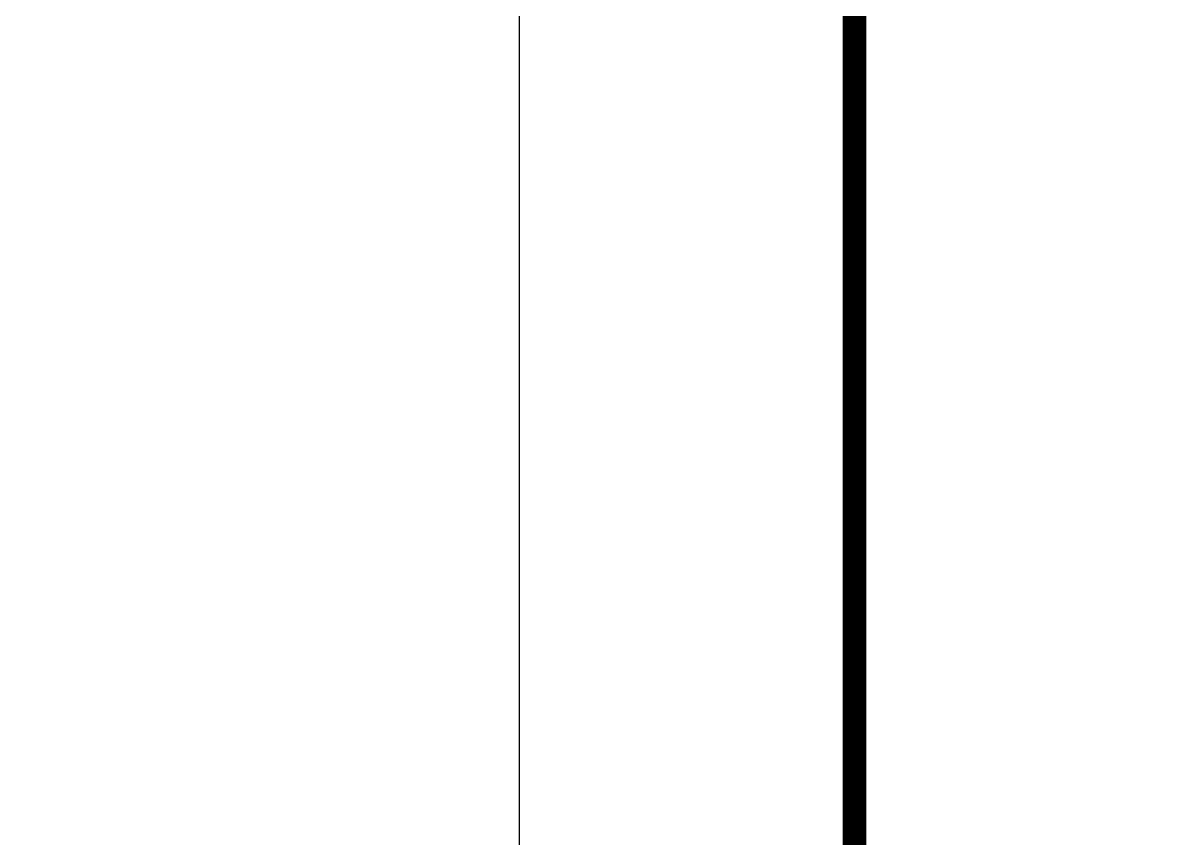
# Model space of a CAD drawing. Header units: millimetres. Extents: x 0 to 571985, y 0 to 2066666.
# Drawn here: x 568496.8 to 568600.3, y 2065992.1 to 2066065.8 of the extents above; entities that cross this region are included whole.
import ezdxf
from ezdxf.xclip import XClip

# ---------------------------------------------------------------- set-up
doc = ezdxf.new("R2010")
doc.units = ezdxf.units.MM
for name, pattern in [('ACAD_ISO10W100', [18.5, 12, -3, 0.5, -3]), ('CENTER', [3, 1.5, -0.5, 0.5, -0.5]), ('CENTER2', [1.125, 0.75, -0.125, 0.125, -0.125]), ('HIDDEN', [0.75, 0.5, -0.25]), ('Xref Grid (A1)$0$CENTER2', [1.125, 0.75, -0.125, 0.125, -0.125]), ('Xref Grid A16$0$CENTER2', [1.125, 0.75, -0.125, 0.125, -0.125])]:
    doc.linetypes.add(name, pattern=pattern)
for name, color, linetype in [('01.AXIS', 160, 'CENTER2'), ('13.BEAM', 8, 'Continuous'), ('BoThamCo', 94, 'Continuous'), ('CDC.01.AXIS', 160, 'CENTER2'), ('ChiaLo', 128, 'CENTER'), ('datoHonHop', 42, 'Continuous'), ('datOlienke', 42, 'Continuous'), ('LogDg', 7, 'Continuous'), ('LoLK', 6, 'Continuous'), ('RANHGIOI', 2, 'HIDDEN'), ('TimDg', 222, 'Continuous'), ('ViaHeS', 32, 'Continuous'), ('Xref Grid (A1)$0$01.AXIS', 160, 'Xref Grid (A1)$0$CENTER2'), ('Xref Grid A16$0$01.AXIS', 160, 'Xref Grid A16$0$CENTER2')]:
    doc.layers.add(name, color=color, linetype=linetype)
for name, color, linetype, lineweight in [('A-DIM', 251, 'Continuous', 15), ('A-KY HIEU', 34, 'Continuous', 20), ('A-NET THAY', 125, 'Continuous', 18), ('A-TUONG', 255, 'Continuous', 35), ('boDnv', 54, 'Continuous', 25), ('E- RANH GIOI', 1, 'CENTER', 13)]:
    doc.layers.add(name, color=color, linetype=linetype, lineweight=lineweight)
doc.styles.add('rms', font='romans.shx', dxfattribs={"width": 0.7, "bigfont": 'vns.shx'})
doc.linetypes.add('ADL', pattern='A,0.125,-0.15,["++",rms,S=0.5,R=0,X=0,Y=-0.2245],-1.35,1.125', length=2.75)

# ---------------------------------------------------------------- blocks, each defined once
blk = doc.blocks.new('NEN')
at = {"layer": 'boDnv', "color": 10, "linetype": 'ADL', "ltscale": 0.25}
for points in [[(348.48, 150.34), (305.78, 227.8), (296.99, 230.43), (285.1, 224.17), (143.11, 162.28), (141.06, 156.62), (188.79, 61.18), (194.58, 59.4), (346.76, 144.32)], [(116.66, 150.75), (122.73, 148.55), (135.81, 122.41), (133.75, 116.75), (-8.13, 54.91), (-13.65, 57.26), (-23.76, 84.69), (-21.22, 90.65)], [(156.67, 80.69), (146.03, 101.98), (139.96, 104.18), (-3.2, 41.78), (-5.75, 35.82), (2.49, 13.48), (8.01, 11.13), (154.62, 75.03)], [(-109.1, -313.27), (-114.83, -296.21), (-169.21, -314.46), (-172.22, -320.15), (-168.51, -333.21)], [(-106.88, -319.91), (-166.6, -339.95), (-163.42, -351.15), (-155.63, -355.26), (-101.15, -336.97)], [(-193.19, -341.49), (-196.91, -328.37), (-202.26, -325.55), (-318.86, -364.68), (-321.64, -370.27), (-317.32, -383.15)], [(-192.46, -367.62), (-188.11, -359.37), (-191.27, -348.23), (-315.09, -389.78), (-310.77, -402.66), (-305.18, -405.44)]]:
    blk.add_lwpolyline(points, close=True, dxfattribs=at)
blk.add_lwpolyline([(-9.21, -295.21, -0.121118), (0.89, -272.53, 0.257306), (3.75, -254.41), (-4.98, -230.26), (-10.69, -227.5), (-117.04, -263.19), (-121.08, -271.32), (-99.25, -336.34), (-50.8, -320.08, 0.007975), (-21.3, -309.65, 0.265194)], format="xyb", close=True, dxfattribs=at)
at = {"layer": 'BoThamCo'}
blk.add_lwpolyline([(349.56, 150.46), (306.46, 228.64), (296.88, 231.51), (284.67, 225.08), (142.32, 163.03), (139.97, 156.56), (188.09, 60.35), (194.69, 58.32), (347.61, 143.64)], close=True, dxfattribs=at)
blk.add_lwpolyline([(-44.2, -339.75, 0.010022), (-6.39, -326.21, 0.990741), (-7.67, -322.95, -0.010014), (-45.31, -336.43), (-148.35, -371.01, 1), (-147.23, -374.33)], format="xyb", close=True, dxfattribs=at)
at = {"layer": 'ChiaLo', "ltscale": 5}
for p, q in [((142.21, 68.53), (128.4, 100.23)), ((136.71, 66.14), (122.9, 97.84)), ((131.21, 63.74), (117.4, 95.44)), ((125.71, 61.34), (111.9, 93.04)), ((120.21, 58.94), (106.4, 90.64)), ((114.71, 56.55), (100.9, 88.25))]:
    blk.add_line(p, q, dxfattribs=at)
for points in [[(120.96, 110.08), (104.98, 146.75)], [(115.46, 107.69), (99.48, 144.35)], [(126.14, 143.98), (109.37, 136.67)], [(109.96, 105.29), (93.98, 141.96)], [(104.46, 102.89), (88.48, 139.56)], [(98.96, 100.49), (82.98, 137.16)], [(130.17, 135.91), (-19.64, 70.61)], [(93.46, 98.1), (77.48, 134.76)], [(87.96, 95.7), (71.98, 132.37)], [(82.46, 93.3), (66.48, 129.97)], [(76.96, 90.9), (60.98, 127.57)], [(134.2, 127.85), (116.57, 120.17)], [(71.46, 88.51), (55.48, 125.17)], [(65.96, 86.11), (49.98, 122.78)], [(148.54, 99.19), (131.99, 91.98)], [(152.12, 92.03), (-2.66, 24.56)], [(-114.2, -294.94), (-107.84, -313.9), (-169.19, -334.49)], [(-119.89, -296.85), (-113.53, -315.81)], [(-125.58, -298.76), (-119.22, -317.72)], [(-131.27, -300.67), (-124.9, -319.63)], [(-136.95, -302.58), (-130.59, -321.54)], [(-142.64, -304.49), (-136.28, -323.45)], [(-148.33, -306.4), (-141.97, -325.36)], [(-154.02, -308.3), (-147.66, -327.27)], [(-159.71, -310.21), (-153.34, -329.17)], [(-165.4, -312.12), (-159.03, -331.08)], [(-167.82, -339.31), (-106.25, -318.64), (-99.88, -337.6)], [(-111.94, -320.55), (-105.57, -339.51)], [(-117.62, -322.46), (-111.26, -341.42)], [(-123.31, -324.37), (-116.95, -343.33)], [(-129, -326.28), (-122.64, -345.24)], [(-134.69, -328.19), (-128.33, -347.15)], [(-140.38, -330.1), (-134.01, -349.06)], [(-146.07, -332.01), (-139.7, -350.97)], [(-151.75, -333.91), (-145.39, -352.88)], [(-157.44, -335.82), (-151.08, -354.78)], [(-191.96, -342.13), (-317.95, -384.41)], [(-190.6, -346.95), (-316.36, -389.15)], [(-199.75, -350.02), (-193.39, -368.98)], [(-205.44, -351.93), (-199.07, -370.89)]]:
    blk.add_lwpolyline(points, dxfattribs=at)
at = {"layer": 'datoHonHop', "linetype": 'ByBlock'}
blk.add_lwpolyline([(-8.23, -295.38, -0.121118), (1.68, -273.14, 0.257306), (4.7, -254.07), (-4.18, -229.54), (-10.62, -226.43), (-117.75, -262.38), (-122.16, -271.24), (-99.88, -337.6), (-50.48, -321.02, 0.007975), (-20.95, -310.59, 0.265194)], format="xyb", close=True, dxfattribs=at)
at = {"layer": 'datOlienke'}
for points in [[(116.63, 151.83), (123.45, 149.36), (136.89, 122.47), (134.55, 116), (-8.13, 53.82), (-14.44, 56.51), (-24.84, 84.72), (-21.98, 91.41)], [(157.76, 80.76), (146.74, 102.78), (139.92, 105.26), (-3.97, 42.54), (-6.82, 35.85), (1.7, 12.73), (8.01, 10.04), (155.41, 74.29)], [(-107.84, -313.9), (-114.2, -294.94), (-169.91, -313.64), (-173.29, -320.04), (-169.19, -334.49)], [(-106.25, -318.64), (-167.82, -339.31), (-164.26, -351.83), (-155.71, -356.34), (-99.88, -337.6)], [(-191.96, -342.13), (-196.07, -327.68), (-202.17, -324.46), (-319.57, -363.86), (-322.72, -370.19), (-317.95, -384.41)], [(-191.76, -368.44), (-187.04, -359.48), (-190.6, -346.95), (-316.36, -389.15), (-311.58, -403.38), (-305.25, -406.52)]]:
    blk.add_lwpolyline(points, close=True, dxfattribs=at)
at = {"layer": 'LogDg'}
for points in [[(34.3, -348.77, -0.124666), (14.11, -339.77, 0.262937), (-5.33, -336.77, -0.009345), (-40.96, -349.47), (-145.87, -384.68, 0.405257), (-155.46, -403.23), (-146.56, -432.72), (-158.05, -436.19), (-166.57, -407.94, 0.423227), (-185.7, -398.05), (-272.08, -427.04, 0.40652), (-277.18, -436.96), (-262.95, -483.4), (-271.55, -486.03), (-285.59, -440.23, 0.421949), (-295.79, -434.99), (-422.26, -477.44, 0.346831), (-427.68, -485.73), (-426.66, -497.25, 0.109851), (-417.21, -527.05), (-422.4, -530.06, -0.109851), (-432.64, -497.78), (-433.19, -491.51, 0.484967), (-443.71, -484.63), (-484.2, -498.22, 0.36701), (-492.23, -511.51), (-484.4, -560.01), (-490.33, -560.97), (-497.43, -516.92, 0.457512), (-512.89, -507.39), (-525.34, -511.31, 0.375227), (-533.55, -524.8, 0.049445), (-523.25, -562.12), (-518.4, -576.58), (-525.52, -578.96), (-530.31, -564.66, -0.044276), (-540.22, -530.04, 0.448349), (-555.61, -520.86), (-568.85, -525.04), (-576.07, -502.15), (-552.39, -494.68, 0.333336), (-544, -482.98), (-545.86, -397.31, 0.120559), (-570, -307.2), (-621.98, -219.71, 0.334943), (-635.36, -214.24), (-686.93, -227.85), (-689.8, -216.98), (-647.96, -205.93, 0.498191), (-640.7, -188.2), (-654.38, -165.18, -0.144979), (-668.85, -108.06), (-659.85, 118.23, 0.428088), (-671.92, 130.71), (-689.22, 130.58), (-689.3, 141.83), (-670.34, 141.97, 0.400474), (-658.44, 153.49), (-657.83, 168.9), (-656.06, 189.37), (-648.59, 188.73), (-650.34, 168.43), (-650.89, 154.68, 0.425345), (-638.92, 142.2), (-621.61, 142.33, 0.402651), (-609.71, 153.94), (-609.39, 163.86, -0.019867), (-608.23, 179.94), (-606.8, 192.65), (-600.84, 191.98), (-602.26, 179.27, 0.019867), (-603.39, 163.66), (-603.68, 154.8, 0.425871), (-591.59, 142.41), (-548.36, 142.73), (-548.28, 131.48), (-592.89, 131.16, 0.401789), (-604.79, 119.58), (-607.75, 35.57, -0.005984), (-607.98, 30.72, 0.462462), (-599.18, 22.29), (-555.38, 26.8), (-554.76, 20.83), (-603.24, 15.84, 0.355613), (-610.38, 8.69), (-613.79, -24.84, 0.475348), (-605.01, -33.61), (-508.27, -23.64, 0.016072), (-476.81, -19.37, 0.37392), (-470.14, -11.26), (-470.7, 9.35), (-464.71, 9.51), (-464.24, -7.65, 0.461916), (-454.75, -15.29), (-421.58, -8.99, 0.020567), (-382.01, 0.22), (-299.76, 22.96, 0.415004), (-292.8, 35.29), (-296.97, 50.22), (-285.41, 53.45), (-281.22, 38.44, 0.413423), (-268.92, 31.49), (-169.97, 58.86, 0.427702), (-164.5, 69.05), (-169.62, 84.75), (-163.92, 86.62), (-158.48, 69.96, 0.400853), (-148.74, 64.73), (-123.9, 71.6, 0.437327), (-113.79, 91.17), (-114.46, 93.01), (-128.55, 136.15), (-105.74, 143.6), (-91.77, 100.83), (-90.91, 98.47, 0.429754), (-70.96, 89.77, 0.001079), (-63.93, 92.77, 0.001474), (-62.34, 93.45), (-47.53, 99.91, 0.386536), (-43.13, 109.73), (-48.3, 125.57), (-42.6, 127.44), (-38.08, 113.59, 0.442444), (-27.27, 108.74), (111.62, 169.28, 0.414214), (115.75, 179.81), (109.36, 194.48), (114.86, 196.88), (121.25, 182.21, 0.414214), (131.78, 178.07), (252.97, 230.89), (276.87, 241.31), (291.58, 249.06, 0.419837), (295.27, 261.37), (290.95, 269.2), (301.46, 274.99), (306.06, 266.65, 0.408717), (318.14, 263.03), (326.55, 267.46), (332.15, 256.84), (324.23, 252.66, 0.419466), (320.55, 240.35), (397.09, 101.52, 0.433643), (408.41, 98.65), (440.79, 119.39), (444.02, 114.33), (410.43, 92.81, 0.395048), (407.74, 82.21), (451.06, 3.64, -0.005576), (472.22, -35.78, 0.422017), (490.07, -41.12), (502.99, -33.92), (514.67, -54.89), (500.3, -62.89, 0.404193), (495.05, -80.18), (502.5, -94.71), (491.82, -100.19), (485.09, -87.06, 0.424556), (467.19, -81.64), (316.16, -165.91), (307.21, -171.12, 0.396001), (304.07, -181.61), (326.15, -225.74), (318.1, -229.77), (296.73, -187.04, 0.432664), (285.55, -183.7), (178.07, -246.15, 0.389772), (174.86, -256.49), (194.1, -297.13), (188.68, -299.69), (170.23, -260.73, 0.439085), (158.98, -257.24), (145.5, -265.07, -0.013452), (97.7, -291.15, 0.262926), (86.85, -307.56, -0.162068), (76.02, -333.84, 0.270323), (72.32, -353.65), (79.98, -375.07), (57.38, -383.16), (49.72, -361.74, 0.270325), (34.3, -348.77)], [(-126.53, -295.92), (-173.93, -311.82, 0.400458), (-179.08, -321.59), (-170.7, -351.13, 0.428104), (-151.5, -361.25), (-48.57, -326.71, 0.008886), (-15.49, -314.95, 0.278117), (-2.68, -298.75, -0.147047), (7.85, -275.08, 0.270704), (11.49, -255.23), (1.45, -227.45, 0.407417), (-8.62, -222.59), (-117.75, -259.22, 0.414214), (-125.31, -274.41), (-121.49, -285.79, -0.414214), (-126.53, -295.92)], [(-199.01, -295.32), (-196.28, -304.95, -0.400458), (-201.43, -314.72), (-251.33, -331.47, -0.414214), (-261.46, -326.43), (-264.64, -316.95, -0.414214), (-259.6, -306.82), (-209.26, -289.92, -0.428104), (-199.01, -295.32)]]:
    blk.add_lwpolyline(points, format="xyb", dxfattribs=at)
for points in [[(309.75, 235.09, 0.408612), (297.68, 238.71), (282.07, 230.49), (138.65, 167.97, 0.429738), (134.69, 157.06), (183.99, 58.49, 0.427514), (195.04, 55.08), (351.71, 142.5, 0.412716), (354.82, 153.35)], [(-6.65, 51.18), (136.87, 113.75, 0.429738), (140.83, 124.66), (126.05, 154.21, 0.398858), (115.7, 157.97), (-24.48, 96.87, 0.397369), (-28.79, 86.77), (-17.36, 55.75, 0.431261)], [(-1.17, 12.05), (-9.54, 35.21, -0.395588), (-5.22, 45.27), (140.34, 108.71, -0.398858), (150.69, 104.95), (161.7, 82.94, -0.429738), (157.74, 72.03), (9.55, 7.44, -0.433088)], [(-303.34, -412.21), (-191.36, -374.63, 0.400458), (-181.7, -356.31), (-190.27, -326.14, 0.428104), (-200.51, -320.74), (-320.53, -361.02, 0.414214), (-325.56, -371.15), (-313.47, -407.17, 0.414214)], [(-44.12, -339.98, 0.010023), (-6.3, -326.44, 0.991336), (-7.76, -322.72, -0.010014), (-45.39, -336.19), (-148.43, -370.77, 1), (-147.15, -374.56)]]:
    blk.add_lwpolyline(points, format="xyb", close=True, dxfattribs=at)
at = {"layer": 'LoLK'}
for points in [[(123.45, 149.36), (116.63, 151.83), (104.98, 146.75), (109.37, 136.67), (126.14, 143.98)], [(104.98, 146.75), (99.48, 144.35), (107.47, 126.02), (112.97, 128.42)], [(99.48, 144.35), (93.98, 141.96), (101.97, 123.62), (107.47, 126.02)], [(130.17, 135.91), (126.14, 143.98), (109.37, 136.67), (112.97, 128.42)], [(93.98, 141.96), (88.48, 139.56), (96.47, 121.23), (101.97, 123.62)], [(88.48, 139.56), (82.98, 137.16), (90.97, 118.83), (96.47, 121.23)], [(82.98, 137.16), (77.48, 134.76), (85.47, 116.43), (90.97, 118.83)], [(134.2, 127.85), (130.17, 135.91), (112.97, 128.42), (116.57, 120.17)], [(77.48, 134.76), (71.98, 132.37), (79.97, 114.03), (85.47, 116.43)], [(71.98, 132.37), (66.48, 129.97), (74.47, 111.64), (79.97, 114.03)], [(66.48, 129.97), (60.98, 127.57), (68.97, 109.24), (74.47, 111.64)], [(112.97, 128.42), (107.47, 126.02), (115.46, 107.69), (120.96, 110.08)], [(60.98, 127.57), (55.48, 125.17), (63.47, 106.84), (68.97, 109.24)], [(136.89, 122.47), (134.2, 127.85), (116.57, 120.17), (120.96, 110.08), (134.55, 116)], [(107.47, 126.02), (101.97, 123.62), (109.96, 105.29), (115.46, 107.69)], [(55.48, 125.17), (49.98, 122.78), (57.97, 104.44), (63.47, 106.84)], [(101.97, 123.62), (96.47, 121.23), (104.46, 102.89), (109.96, 105.29)], [(96.47, 121.23), (90.97, 118.83), (98.96, 100.49), (104.46, 102.89)], [(90.97, 118.83), (85.47, 116.43), (93.46, 98.1), (98.96, 100.49)], [(85.47, 116.43), (79.97, 114.03), (87.96, 95.7), (93.46, 98.1)], [(79.97, 114.03), (74.47, 111.64), (82.46, 93.3), (87.96, 95.7)], [(74.47, 111.64), (68.97, 109.24), (76.96, 90.9), (82.46, 93.3)], [(68.97, 109.24), (63.47, 106.84), (71.46, 88.51), (76.96, 90.9)], [(63.47, 106.84), (57.97, 104.44), (65.96, 86.11), (71.46, 88.51)], [(148.54, 99.19), (146.74, 102.78), (139.92, 105.26), (128.4, 100.23), (131.99, 91.98)], [(57.97, 104.44), (52.47, 102.05), (60.46, 83.71), (65.96, 86.11)], [(128.4, 100.23), (122.9, 97.84), (129.69, 82.25), (135.19, 84.65)], [(152.12, 92.03), (148.54, 99.19), (131.99, 91.98), (135.19, 84.65)], [(122.9, 97.84), (117.4, 95.44), (124.19, 79.86), (129.69, 82.25)], [(117.4, 95.44), (111.9, 93.04), (118.69, 77.46), (124.19, 79.86)], [(111.9, 93.04), (106.4, 90.64), (113.19, 75.06), (118.69, 77.46)], [(155.7, 84.86), (152.12, 92.03), (135.19, 84.65), (138.39, 77.32)], [(106.4, 90.64), (100.9, 88.25), (107.69, 72.66), (113.19, 75.06)], [(100.9, 88.25), (95.4, 85.85), (102.19, 70.27), (107.69, 72.66)], [(-114.2, -294.94), (-119.89, -296.85), (-113.53, -315.81), (-107.84, -313.9)], [(-119.89, -296.85), (-125.58, -298.76), (-119.22, -317.72), (-113.53, -315.81)], [(-125.58, -298.76), (-131.27, -300.67), (-124.9, -319.63), (-119.22, -317.72)], [(-131.27, -300.67), (-136.95, -302.58), (-130.59, -321.54), (-124.9, -319.63)], [(-136.95, -302.58), (-142.64, -304.49), (-136.28, -323.45), (-130.59, -321.54)], [(-142.64, -304.49), (-148.33, -306.4), (-141.97, -325.36), (-136.28, -323.45)], [(-148.33, -306.4), (-154.02, -308.3), (-147.66, -327.27), (-141.97, -325.36)], [(-154.02, -308.3), (-159.71, -310.21), (-153.34, -329.17), (-147.66, -327.27)], [(-159.71, -310.21), (-165.4, -312.12), (-159.03, -331.08), (-153.34, -329.17)], [(-165.4, -312.12), (-169.91, -313.64), (-173.29, -320.04), (-169.19, -334.49), (-159.03, -331.08)], [(-106.25, -318.64), (-111.94, -320.55), (-105.57, -339.51), (-99.88, -337.6)], [(-111.94, -320.55), (-117.62, -322.46), (-111.26, -341.42), (-105.57, -339.51)], [(-117.62, -322.46), (-123.31, -324.37), (-116.95, -343.33), (-111.26, -341.42)], [(-196.07, -327.68), (-202.17, -324.46), (-207.7, -326.32), (-201.34, -345.28), (-191.96, -342.13)], [(-123.31, -324.37), (-129, -326.28), (-122.64, -345.24), (-116.95, -343.33)], [(-129, -326.28), (-134.69, -328.19), (-128.33, -347.15), (-122.64, -345.24)], [(-134.69, -328.19), (-140.38, -330.1), (-134.01, -349.06), (-128.33, -347.15)], [(-140.38, -330.1), (-146.07, -332.01), (-139.7, -350.97), (-134.01, -349.06)], [(-146.07, -332.01), (-151.75, -333.91), (-145.39, -352.88), (-139.7, -350.97)], [(-151.75, -333.91), (-157.44, -335.82), (-151.08, -354.78), (-145.39, -352.88)], [(-157.44, -335.82), (-167.82, -339.31), (-164.26, -351.83), (-155.71, -356.34), (-151.08, -354.78)], [(-190.6, -346.95), (-199.75, -350.02), (-193.39, -368.98), (-191.76, -368.44), (-187.04, -359.48)], [(-199.75, -350.02), (-205.44, -351.93), (-199.07, -370.89), (-193.39, -368.98)], [(-205.44, -351.93), (-211.12, -353.84), (-204.76, -372.8), (-199.07, -370.89)]]:
    blk.add_lwpolyline(points, close=True, dxfattribs=at)
at = {"layer": 'RANHGIOI', "color": 1, "ltscale": 9, "const_width": 1}
blk.add_lwpolyline([(460, -51.3, 0.006594), (435.29, -5.05), (303.08, 234.77), (284.67, 225.08), (-55.99, 76.59), (-56.84, 76.22, -0.005137), (-90.74, 62.09), (-377.22, -17.13, -0.020567), (-418.23, -26.68), (-463.44, -35.26, -0.021218), (-506.42, -41.54), (-623.64, -53.62), (-626.46, -70.88, 0.128574), (-620.42, -135.36), (-615.5, -148.86, 0.039408), (-607.14, -167.19), (-594.17, -190.55), (-547.57, -259.49, -0.11987), (-522.7, -326.4), (-507.92, -451.95), (-504.47, -473.28), (-499.27, -471.64), (-50.48, -321.02, 0.050684), (130.42, -239.14), (301.32, -139.84)], format="xyb", close=True, dxfattribs=at)
at = {"layer": 'TimDg', "linetype": 'ACAD_ISO10W100', "ltscale": 0.75}
blk.add_lwpolyline([(-618.46, -41.02), (-507.65, -29.6, 0.021218), (-465.68, -23.47), (-420.46, -14.89, 0.020567), (-380.42, -5.57), (-94.61, 73.47, 0.005041), (-61.57, 87.25, 0.001474), (-59.94, 87.95), (279.47, 235.9), (307.9, 250.87)], format="xyb", dxfattribs=at)
for points in [[(80.71, -412.74), (34.28, -282.94), (-103.14, 96.99), (-128.23, 173.83)], [(335.55, -254.6), (124.1, 168.18)], [(150.08, 116.23), (-16.14, 43.78)], [(-282.7, 21.46), (-168.82, -379.72)], [(9.15, -213.46), (-342.09, -331.34)], [(-187.68, -313.27), (-331.91, -361.67)]]:
    blk.add_lwpolyline(points, dxfattribs=at)
at = {"layer": 'ViaHeS', "elevation": 0}
blk.add_lwpolyline([(-483.36, -504.27), (-441.21, -490.12), (-436.03, -493.51), (-435.63, -498.04, 0.109851), (-424.99, -531.56), (-414.62, -525.54, -0.109851), (-423.67, -496.98), (-424.34, -489.45), (-420, -483.01), (-295.25, -441.14), (-289.04, -444.33), (-275.85, -487.35), (-258.64, -482.08), (-271.97, -438.6), (-268.7, -432.23), (-181.63, -403.01), (-172.97, -407.49), (-163.79, -437.92), (-140.81, -430.99), (-150.21, -399.85), (-145.6, -390.92), (-39.03, -355.15, 0.008545), (-6.24, -343.52, -0.249193), (12.38, -345.96, 0.09975), (30.77, -354.18, -0.256949), (45.21, -366.96), (51.73, -385.18), (85.63, -373.05), (79.11, -354.83, -0.256949), (82.17, -335.79, 0.136918), (92.61, -310.44, -0.249193), (103.31, -295.02, 0.012659), (148.51, -270.26), (162.16, -262.33), (168.62, -264.34), (185.97, -300.98), (196.81, -295.84), (179.03, -258.29), (181.22, -251.26), (287.38, -189.57), (293.94, -191.53), (314.07, -231.78), (330.17, -223.73), (309.54, -182.47), (311.62, -175.49), (319.13, -171.13), (408.28, -121.39), (412.27, -122.59), (434.35, -165.32), (442.35, -161.19), (420.14, -118.2), (421.38, -114.07), (470.33, -86.76), (479.64, -89.58), (486.48, -102.92), (507.84, -91.97), (500.5, -77.65), (503.42, -68.02), (517.59, -60.13), (500.08, -28.68), (486.97, -35.97), (477.62, -33.17, 0.0056), (456.31, 6.54), (412.32, 86.32), (414.12, 93.4), (444.83, 113.07), (439.98, 120.65), (409.77, 101.3), (403.14, 102.98), (327.71, 239.79), (330.52, 249.19), (334.95, 251.53), (323.75, 272.77), (318.93, 270.23), (309.35, 273.1), (306.71, 277.89), (285.7, 266.3), (288.11, 261.92), (285.3, 252.53), (274.27, 246.72), (129.39, 183.57), (122.81, 186.16), (117.61, 198.07), (106.61, 193.28), (111.81, 181.36), (109.22, 174.78), (26.33, 138.65), (-29.87, 114.15), (-36, 116.91), (-39.75, 128.37), (-51.15, 124.64), (-47.05, 112.09), (-50.09, 105.34), (-75.92, 94.08), (-84.51, 97.94), (-100.03, 145.47), (-134.25, 134.29), (-118.66, 86.53), (-123.23, 78.01), (-150.26, 70.53), (-156.63, 73.95), (-161.07, 87.55), (-172.48, 83.82), (-168.21, 70.75), (-171.47, 64.67), (-269.55, 37.54), (-275.71, 41.03), (-279.63, 55.06), (-302.75, 48.6), (-298.84, 34.63), (-302.32, 28.48), (-383.61, 6, -0.020567), (-422.7, -3.1), (-456.25, -9.47), (-461.3, -5.4), (-461.71, 9.6), (-473.7, 9.27), (-473.24, -7.64), (-478.03, -13.49, -0.015955), (-508.88, -17.67), (-606.15, -27.69), (-610.61, -23.23), (-607.49, 7.46), (-602.01, 12.95), (-554.45, 17.85), (-555.68, 29.79), (-600.45, 25.17), (-605.04, 29.65, 0.007073), (-604.76, 35.47), (-601.91, 116.09), (-594.67, 123.14), (-548.22, 123.48), (-548.42, 150.73), (-593.42, 150.4), (-600.49, 157.35, -0.027886), (-599.28, 178.94), (-597.86, 191.65), (-609.78, 192.99), (-611.21, 180.28, 0.019867), (-612.39, 163.96), (-612.6, 157.39), (-619.82, 150.34), (-639.32, 150.2), (-647, 158.13), (-646.6, 168.2), (-644.85, 188.41), (-659.8, 189.7), (-661.57, 169.14), (-662.01, 158.02), (-670.33, 149.97), (-689.36, 149.83), (-689.16, 122.58), (-671.42, 122.71), (-663.74, 114.78), (-672.6, -107.91, 0.144979), (-657.6, -167.1), (-644.69, -188.84), (-648.34, -197.76), (-691.84, -209.24), (-684.89, -235.59), (-633.86, -222.12), (-622.04, -226.95), (-573.26, -309.06, -0.120474), (-549.61, -397.39), (-547.84, -478.9), (-555.3, -489.31), (-577.88, -496.43), (-567.05, -530.76), (-552.74, -526.25), (-543.71, -531.72, 0.042979), (-533.84, -565.93), (-529.07, -580.15), (-514.85, -575.39), (-519.72, -560.85, -0.045576), (-529.32, -527.17), (-523.01, -516.87), (-508.25, -512.21), (-500.46, -517.02), (-493.29, -561.45), (-481.44, -559.53), (-488.88, -513.41), (-483.36, -504.27)], format="xyb", dxfattribs=at)
at = {"layer": 'ViaHeS'}
for points in [[(284.67, 225.08), (142.32, 163.03), (139.97, 156.56), (188.09, 60.35), (194.69, 58.32), (347.61, 143.64), (349.56, 150.46), (306.46, 228.64), (296.88, 231.51)], [(116.63, 151.83), (123.45, 149.36), (136.89, 122.47), (134.55, 116), (-8.13, 53.82), (-14.44, 56.51), (-24.84, 84.72), (-21.98, 91.41)], [(157.76, 80.76), (146.74, 102.78), (139.92, 105.26), (-3.97, 42.54), (-6.82, 35.85), (1.7, 12.73), (8.01, 10.04), (155.41, 74.29)], [(-106.25, -318.64), (-107.84, -313.9), (-169.19, -334.49), (-167.82, -339.31)], [(-319.57, -363.86), (-202.17, -324.46), (-196.07, -327.68), (-187.04, -359.48), (-191.76, -368.44), (-305.25, -406.52), (-311.58, -403.38), (-322.72, -370.19)]]:
    blk.add_lwpolyline(points, close=True, dxfattribs=at)
blk.add_lwpolyline([(-114.2, -294.94), (-169.91, -313.64), (-173.29, -320.04), (-164.26, -351.83), (-155.71, -356.34), (-50.48, -321.02, 0.007974), (-20.95, -310.59, 0.265195), (-8.23, -295.38, -0.121118), (1.68, -273.14, 0.257306), (4.7, -254.07), (-4.18, -229.54), (-10.62, -226.43), (-117.75, -262.38), (-122.16, -271.24), (-114.2, -294.94)], format="xyb", close=True, dxfattribs=at)
blk.add_lwpolyline([(-190.6, -346.95), (-191.96, -342.13), (-317.95, -384.41), (-316.36, -389.15), (-190.6, -346.95)], dxfattribs=at)
blk = doc.blocks.new('A$C33BC4D2A')
at = {"layer": 'A-KY HIEU', "color": 0, "const_width": 1.022}
blk.add_lwpolyline([(14.345, -292.097), (14.345, -4.903), (414.985, -4.903), (414.985, -292.097)], close=True, dxfattribs=at)
at = {"layer": 'Defpoints', "color": 125}
blk.add_lwpolyline([(0, -297), (420, -297), (420, 0), (0, 0)], close=True, dxfattribs=at)
blk = doc.blocks.new('NEN M01')
at = {"layer": 'datOlienke'}
blk.add_lwpolyline([(4.74, 4.99), (3.44, 29.59), (-1.82, 34.58), (-158.79, 34.58), (-164.08, 29.59), (-165.5, 4.99), (-160.79, 0), (0, 0)], close=True, dxfattribs=at)
at = {"layer": 'LoLK'}
for points in [[(-44.4, 34.58), (-50.4, 34.58), (-50.4, 17.58), (-44.4, 17.58)], [(-38.4, 34.58), (-44.4, 34.58), (-44.4, 17.58), (-38.4, 17.58)], [(-32.4, 34.58), (-38.4, 34.58), (-38.4, 17.58), (-32.4, 17.58)], [(-26.4, 34.58), (-32.4, 34.58), (-32.4, 17.58), (-26.4, 17.58)], [(-20.4, 34.58), (-26.4, 34.58), (-26.4, 17.58), (-20.4, 17.58)], [(-14.4, 34.58), (-20.4, 34.58), (-20.4, 17.58), (-14.4, 17.58)], [(3.65, 25.58), (3.44, 29.59), (-1.82, 34.58), (-14.4, 34.58), (-14.4, 25.58)], [(4.07, 17.58), (3.65, 25.58), (-14.4, 25.58), (-14.4, 17.58)], [(4.49, 9.58), (4.07, 17.58), (-14.4, 17.58), (-14.4, 9.58)]]:
    blk.add_lwpolyline(points, close=True, dxfattribs=at)
blk = doc.blocks.new('A$C758D662A')
at = {"linetype": 'HIDDEN', "ltscale": 500}
for radius in [300, 200]:
    blk.add_circle((0, 0), radius, dxfattribs=at)
at = {"layer": 'CDC.01.AXIS', "ltscale": 200}
for p, q in [((437, 0), (-437, 0)), ((0, 437), (0, -437))]:
    blk.add_line(p, q, dxfattribs=at)
blk = doc.blocks.new('A13 - 2')
at = {"layer": '01.AXIS', "ltscale": 500}
for p, q in [((0.11, -1.09), (0.11, -15.9)), ((5.89, -1.09), (5.89, -15.9)), ((0.11, -2.11), (5.95, -2.11)), ((0.11, -7.51), (5.89, -7.51)), ((0.11, -10.97), (5.89, -10.97)), ((0.11, -12.58), (6.04, -12.58))]:
    blk.add_line(p, q, dxfattribs=at)
blk.add_lwpolyline([(5.89, -14.58), (4, -14.58), (0.11, -14.78)], dxfattribs=at)
at = {"xscale": 0.0005, "yscale": 0.0005, "zscale": 0.0005}
for p in [(0.45, -1.66), (5.8, -2.11), (5.89, -6.92), (5.89, -7.82), (0.45, -10.43), (5.89, -10.43), (0.45, -11.33), (5.89, -11.33), (5.89, -12.58), (3.99, -14.58), (0.45, -14.78)]:
    blk.add_blockref('A$C758D662A', p, dxfattribs=at)
for p, xscale, yscale, zscale, rotation in [((0.45, -2.56), -0.0005, 0.0005, 0.0005, 180), ((0.45, -7.06), 0.0005000000000000006, 0.0005000000000000006, 0.0005000000000000006, 90.00000000000001), ((0.45, -7.96), 0.0005000000000000006, 0.0005000000000000006, 0.0005000000000000006, 90.00000000000001)]:
    blk.add_blockref('A$C758D662A', p, dxfattribs=dict(xscale=xscale, yscale=yscale, zscale=zscale, rotation=rotation))
blk = doc.blocks.new('A14 - 2')
at = {"layer": '01.AXIS', "ltscale": 500}
for p, q in [((0.11, -0.99), (0.11, -16.3)), ((5.89, -0.99), (5.89, -16.3)), ((0.11, -2.11), (5.89, -2.11)), ((0.11, -7.51), (5.89, -7.51)), ((0.11, -10.97), (5.89, -10.97)), ((0.11, -14.8), (5.89, -15.13)), ((5.89, -15.13), (5.99, -15.13))]:
    blk.add_line(p, q, dxfattribs=at)
at = {"xscale": -0.0005, "yscale": 0.0005, "zscale": 0.0005}
for p in [(0.45, -2.11), (5.8, -1.66), (5.8, -2.56), (0.45, -7.06), (5.89, -7.06), (0.45, -7.96), (5.89, -7.96), (0.36, -10.43), (5.89, -10.43), (0.36, -11.33), (5.89, -11.33), (0.41, -14.8), (5.84, -15.13)]:
    blk.add_blockref('A$C758D662A', p, dxfattribs=at)
blk = doc.blocks.new('A14.1 - 2')
at = {"layer": '01.AXIS', "ltscale": 500}
for p, q in [((5.89, -1.03), (5.89, -16.71)), ((5.89, -10.97), (0.11, -10.97)), ((5.99, -15.37), (0.11, -15.37))]:
    blk.add_line(p, q, dxfattribs=at)
at = {"xscale": 0.0005, "yscale": 0.0005, "zscale": 0.0005}
for p in [(5.89, -7.9), (5.89, -10.48), (5.89, -11.38), (5.84, -15.38)]:
    blk.add_blockref('A$C758D662A', p, dxfattribs=at)
blk = doc.blocks.new('A16 SAO - 2')
at = {"layer": 'Xref Grid A16$0$01.AXIS', "ltscale": 500}
for p, q in [((0.11, -1.09), (0.11, -15.39)), ((5.89, -1.09), (5.89, -15.39)), ((0.11, -2.11), (6, -2.11)), ((0.11, -6.91), (5.89, -6.91)), ((0.11, -9.99), (5.89, -9.99)), ((0.11, -13.89), (5.89, -13.89))]:
    blk.add_line(p, q, dxfattribs=at)
at = {"xscale": 0.0005, "yscale": 0.0005, "zscale": 0.0005}
for p in [(5.55, -2.11), (0.45, -6.55), (0.45, -7.45), (5.55, -6.55), (5.55, -7.45), (0.45, -9.45), (5.55, -9.45), (0.45, -10.35), (5.55, -10.35), (0.45, -13.89), (5.55, -13.89)]:
    blk.add_blockref('A$C758D662A', p, dxfattribs=at)
blk = doc.blocks.new('A11 SAO-2')
at = {"layer": 'Xref Grid A16$0$01.AXIS', "ltscale": 500}
for p, q in [((0.11, -1.09), (0.11, -15.39)), ((5.89, -1.09), (5.89, -15.39)), ((0.11, -6.91), (5.89, -6.91)), ((0.11, -9.99), (5.89, -9.99)), ((0.11, -13.89), (5.89, -13.89))]:
    blk.add_line(p, q, dxfattribs=at)
at = {"xscale": 0.0005, "yscale": 0.0005, "zscale": 0.0005}
for p in [(5.55, -7.45), (0.45, -9.45), (5.55, -9.45), (0.45, -10.35), (5.55, -10.35), (0.45, -13.89), (5.55, -13.89)]:
    blk.add_blockref('A$C758D662A', p, dxfattribs=at)
blk = doc.blocks.new('NEN H01')
at = {"layer": 'datOlienke'}
blk.add_lwpolyline([(-2.11, 40), (3.15, 35.01), (4.74, 4.99), (0, 0), (-155.64, 0), (-160.35, 4.99), (-158.61, 35.01), (-153.32, 40)], close=True, dxfattribs=at)
at = {"layer": 'LoLK'}
for points in [[(-68.82, 40), (-74.82, 40), (-74.82, 20), (-68.82, 20)], [(-62.82, 40), (-68.82, 40), (-68.82, 20), (-62.82, 20)], [(-56.82, 40), (-62.82, 40), (-62.82, 20), (-56.82, 20)], [(-50.82, 40), (-56.82, 40), (-56.82, 20), (-50.82, 20)], [(-44.82, 40), (-50.82, 40), (-50.82, 20), (-44.82, 20)], [(-38.82, 40), (-44.82, 40), (-44.82, 20), (-38.82, 20)], [(-32.82, 40), (-38.82, 40), (-38.82, 20), (-32.82, 20)], [(-26.82, 40), (-32.82, 40), (-32.82, 20), (-26.82, 20)], [(-20.82, 40), (-26.82, 40), (-26.82, 20), (-20.82, 20)], [(-14.82, 40), (-20.82, 40), (-20.82, 20), (-14.82, 20)], [(3.15, 35.01), (-2.11, 40), (-14.82, 40), (-14.82, 29), (3.47, 29)], [(3.94, 20), (3.47, 29), (-14.82, 29), (-14.82, 20)], [(-74.82, 20), (-80.82, 20), (-80.82, 0), (-74.82, 0)], [(-68.82, 20), (-74.82, 20), (-74.82, 0), (-68.82, 0)], [(-62.82, 20), (-68.82, 20), (-68.82, 0), (-62.82, 0)], [(-56.82, 20), (-62.82, 20), (-62.82, 0), (-56.82, 0)], [(-50.82, 20), (-56.82, 20), (-56.82, 0), (-50.82, 0)], [(-44.82, 20), (-50.82, 20), (-50.82, 0), (-44.82, 0)], [(-38.82, 20), (-44.82, 20), (-44.82, 0), (-38.82, 0)], [(-32.82, 20), (-38.82, 20), (-38.82, 0), (-32.82, 0)], [(-26.82, 20), (-32.82, 20), (-32.82, 0), (-26.82, 0)], [(-20.82, 20), (-26.82, 20), (-26.82, 0), (-20.82, 0)], [(-14.82, 20), (-20.82, 20), (-20.82, 0), (-14.82, 0)], [(4.42, 11), (3.94, 20), (-14.82, 20), (-14.82, 11)], [(4.74, 4.99), (4.42, 11), (-14.82, 11), (-14.82, 0), (0, 0)]]:
    blk.add_lwpolyline(points, close=True, dxfattribs=at)
blk = doc.blocks.new('T2 CUM A7')
at = {"layer": '01.AXIS', "ltscale": 500}
for p, q in [((0.11, 0.91), (0.11, -14.47)), ((7.89, 0.91), (7.89, -14.47)), ((8.11, 0.91, 0), (8.11, -14.32, 0)), ((14.89, 0.91, 0), (14.89, -14.32, 0)), ((19.11, 0.91, 0), (19.11, -13.3, 0)), ((25.89, 0.91, 0), (25.89, -13.3, 0)), ((26.11, 0.91, 0), (26.11, -13.54, 0)), ((33.89, 0.91, 0), (33.89, -13.54, 0)), ((0.05, -0.11), (7.89, -0.11)), ((14.94, -0.11, 0), (8.11, -0.11, 0)), ((19.05, -0.11, 0), (25.89, -0.11, 0)), ((26.11, -0.11, 0), (33.89, -0.11, 0)), ((19.11, -4.11, 0), (25.89, -4.11, 0)), ((26.11, -3.71, 0), (33.89, -3.71, 0)), ((14.89, -4.41, 0), (8.11, -4.41, 0)), ((0.11, -5.21), (7.89, -5.21)), ((19.11, -8.13, 0), (25.89, -8.13, 0)), ((26.11, -7.28, 0), (33.89, -7.28, 0)), ((0.11, -8.81), (7.89, -8.81)), ((14.89, -8.43, 0), (8.11, -8.43, 0)), ((30.01, -11.32, 0), (33.89, -11.32, 0)), ((26.11, -11.7, 0), (29.38, -11.7, 0)), ((0.11, -12.85), (7.89, -12.85))]:
    blk.add_line(p, q, dxfattribs=at)
at = {"layer": '01.AXIS', "ltscale": 500, "elevation": 0}
for points in [[(14.89, -12.41), (8.11, -12.84)], [(19.11, -12.15), (25.89, -11.72)]]:
    blk.add_lwpolyline(points, dxfattribs=at)
at = {"layer": '13.BEAM', "ltscale": 500}
blk.add_line((7.44, -13.01), (7.44, -13.01), dxfattribs=at)
at = {"yscale": 0.0005, "zscale": 0.0005}
for p, xscale in [((0.2, -0.11), 0.0005), ((7.55, -0.11), -0.0005), ((8.45, -0.11, 0), 0.0005), ((14.79, -0.11, 0), -0.0005), ((19.2, -0.11, 0), 0.0005), ((25.55, -0.11, 0), -0.0005), ((26.45, 0.34), 0.0005), ((30.17, -0.11, 0), 0.0005), ((33.85, 0.34), 0.0005), ((26.45, -0.56), 0.0005), ((33.85, -0.56), 0.0005), ((26.45, -3.32), 0.0005), ((33.89, -3.32), 0.0005), ((8.45, -3.82, 0), 0.0005), ((14.89, -3.82, 0), -0.0005), ((19.11, -3.66, 0), 0.0005), ((25.55, -3.66, 0), -0.0005), ((26.45, -4.22), 0.0005), ((33.89, -4.22), 0.0005), ((0.11, -4.71), 0.0005), ((8.45, -4.72, 0), 0.0005), ((14.89, -4.72, 0), -0.0005), ((19.11, -4.56, 0), 0.0005), ((25.55, -4.56, 0), -0.0005), ((0.11, -5.61), 0.0005), ((26.45, -6.87), 0.0005), ((33.89, -6.87, 0), 0.0005), ((0.11, -8.22), 0.0005), ((7.55, -8.22), -0.0005), ((8.45, -7.84, 0), 0.0005), ((14.89, -7.84, 0), -0.0005), ((19.11, -7.54, 0), 0.0005), ((19.11, -8.44, 0), 0.0005), ((25.55, -7.54, 0), -0.0005), ((25.55, -8.44, 0), -0.0005), ((26.45, -7.77), 0.0005), ((33.89, -7.77, 0), 0.0005), ((0.11, -9.12), 0.0005), ((7.55, -9.12), -0.0005), ((8.45, -8.74, 0), 0.0005), ((14.89, -8.74, 0), -0.0005), ((33.89, -9.27), 0.0005), ((26.45, -11.25, 0), 0.0005), ((31.46, -11.32, 0), 0.0005), ((32.36, -11.32, 0), 0.0005), ((0.11, -11.64), 0.0005), ((14.79, -12.42, 0), -0.0005), ((19.21, -12.15, 0), 0.0005), ((25.55, -11.72, 0), -0.0005), ((26.45, -12.15, 0), 0.0005), ((7.55, -12.87), -0.0005), ((8.45, -12.86, 0), 0.0005)]:
    blk.add_blockref('A$C758D662A', p, dxfattribs=dict(at, xscale=xscale))
at = {"yscale": 0.0005, "zscale": 0.0005, "rotation": 270}
for p, xscale in [((5.41, -0.11), 0.0005), ((6.31, -0.11), 0.0005), ((7.55, -4.86), -0.0005), ((7.55, -5.76), -0.0005), ((1.47, -13.25), 0.0005), ((2.37, -13.25), 0.0005)]:
    blk.add_blockref('A$C758D662A', p, dxfattribs=dict(at, xscale=xscale))
blk = doc.blocks.new('pile Plan')
at = {"xscale": 0.5, "yscale": 0.5, "zscale": 0.5}
for p in [(340, 14779), (5440.000004, 14779), (340, 9630), (5440.000004, 9630), (340, 8730), (5440.000004, 8730), (340, 5040), (5440.000004, 5040), (340, 4140), (5440.000004, 4140), (340, -1), (5440.000004, -1)]:
    blk.add_blockref('A$C758D662A', p, dxfattribs=at)
blk = doc.blocks.new('A5 - 2')
at = {"layer": 'Xref Grid (A1)$0$01.AXIS', "ltscale": 500}
for p, q in [((0.11, -1.09), (0.11, -18.43)), ((5.89, -1.09), (5.89, -18.43)), ((0.11, -2.11), (5.89, -2.11)), ((0.11, -7.62), (5.89, -7.62)), ((0.11, -12.39), (5.89, -12.39)), ((0.11, -16.89), (5.89, -16.89))]:
    blk.add_line(p, q, dxfattribs=at)
at = {"xscale": 0.001, "yscale": 0.001, "zscale": 0.001}
blk.add_blockref('pile Plan', (0.11, -16.89), dxfattribs=at)
blk = doc.blocks.new('A1 - 2')
at = {"layer": 'Xref Grid (A1)$0$01.AXIS', "ltscale": 500}
for p, q in [((0.11, -1.09), (0.11, -18.43)), ((5.89, -1.09), (5.89, -18.43)), ((0.11, -2.11), (5.89, -2.11)), ((0.11, -7.62), (5.89, -7.62)), ((0.11, -12.39), (5.89, -12.39)), ((0.11, -16.89), (5.89, -16.89))]:
    blk.add_line(p, q, dxfattribs=at)
at = {"xscale": 0.001, "yscale": 0.001, "zscale": 0.001}
blk.add_blockref('pile Plan', (0.11, -16.89), dxfattribs=at)
blk = doc.blocks.new('a5 sao - 2')
at = {"layer": 'Xref Grid (A1)$0$01.AXIS', "ltscale": 500}
for p, q in [((-5.89, -1.09), (-5.89, -18.43)), ((-0.11, -1.09), (-0.11, -18.43)), ((-5.89, -2.11), (-0.11, -2.11)), ((-5.89, -7.62), (-0.11, -7.62)), ((-5.89, -12.39), (-0.11, -12.39)), ((-5.89, -16.89), (-0.11, -16.89))]:
    blk.add_line(p, q, dxfattribs=at)
at = {"xscale": 0.001, "yscale": 0.001, "zscale": 0.001}
blk.add_blockref('pile Plan', (-5.89, -16.89), dxfattribs=at)
blk = doc.blocks.new('a1 sao - 2')
at = {"layer": 'Xref Grid (A1)$0$01.AXIS', "ltscale": 500}
for p, q in [((0.11, -1.09), (0.11, -18.43)), ((5.89, -1.09), (5.89, -18.43)), ((0.11, -2.11), (5.89, -2.11)), ((0.11, -7.62), (5.89, -7.62)), ((0.11, -12.39), (5.89, -12.39)), ((0.11, -16.89), (5.89, -16.89))]:
    blk.add_line(p, q, dxfattribs=at)
at = {"xscale": 0.001, "yscale": 0.001, "zscale": 0.001}
blk.add_blockref('pile Plan', (0.11, -16.89), dxfattribs=at)

msp = doc.modelspace()

# ---------------------------------------------------------------- block references
at = {"layer": 'boDnv', "extrusion": (-2.4685e-06, 4.62064e-06, 1)}
ref = msp.add_blockref('NEN', (568697.48, 2066371.7, 8.14), dxfattribs=at)
XClip(ref).set_block_clipping_path([(-95.7748162709, -416.20828746), (591.9650857092, 169.550739368)])

# ---------------------------------------------------------------- next in the draw order: block references
at = {"layer": 'E- RANH GIOI', "extrusion": (-2.4685e-06, 4.62064e-06, 1), "xscale": 2.114336868039268, "yscale": 2.114336868039268, "zscale": 2.114336868039268}
msp.add_blockref('A$C33BC4D2A', (568541.68, 2066558.17, 8.14), dxfattribs=at)

# ---------------------------------------------------------------- next in the draw order: block references
at = {"layer": 'boDnv', "extrusion": (-2.4685e-06, 4.62064e-06, 1)}
ref = msp.add_blockref('NEN', (568435.98, 2065906.08, 8.14), dxfattribs=at)
XClip(ref).set_block_clipping_path([(139.8082110254, -229.5883792969), (283.7756855394, -107.7363903257)])

# ---------------------------------------------------------------- next in the draw order: block references
at = {"layer": 'A-DIM', "extrusion": (-2.4685e-06, 4.62064e-06, 1)}
ref = msp.add_blockref('A16 SAO - 2', (568565.68, 2065988.33, 8.14), dxfattribs=dict(at, xscale=-1, rotation=203.5516717751329))
XClip(ref).set_block_clipping_path([(-115.3289477625, 289.9074329021), (16.6460494569, 347.4333733716), (65.3351737706, 235.7316437992), (-66.6398234488, 178.2057033298)])
ref = msp.add_blockref('A16 SAO - 2', (568565.68, 2065988.33, 8.14), dxfattribs=dict(at, rotation=203.5516717751329))
XClip(ref).set_block_clipping_path([(115.3289477623, 289.9074329024), (-16.6460494571, 347.4333733718), (-65.3351737706, 235.7316437995), (66.6398234488, 178.20570333)])
ref = msp.add_blockref('A11 SAO-2', (568554.67, 2065983.53, 8.14), dxfattribs=dict(at, xscale=-1, rotation=203.5516717751329))
XClip(ref).set_block_clipping_path([(-103.3289477616, 289.9074329012), (28.6460494578, 347.4333733707), (77.3351737715, 235.7316437983), (-54.6398234479, 178.2057033288)])
ref = msp.add_blockref('A11 SAO-2', (568554.67, 2065983.53, 8.14), dxfattribs=dict(at, rotation=203.5516717751329))
XClip(ref).set_block_clipping_path([(103.3289477623, 289.9074329014), (-28.6460494571, 347.4333733709), (-77.3351737706, 235.7316437985), (54.6398234488, 178.2057033291)])
ref = msp.add_blockref('A16 SAO - 2', (568543.67, 2065978.74, 8.14), dxfattribs=dict(at, xscale=-1, rotation=203.5516717751329))
XClip(ref).set_block_clipping_path([(-91.3289476426, 289.9074329021), (40.6460495768, 347.4333733716), (89.3351738905, 235.7316437992), (-42.6398233289, 178.2057033298)])
ref = msp.add_blockref('A16 SAO - 2', (568543.67, 2065978.74, 8.14), dxfattribs=dict(at, rotation=203.5516717751329))
XClip(ref).set_block_clipping_path([(91.3289477613, 289.9074329005), (-40.6460494581, 347.43337337), (-89.3351737715, 235.7316437976), (42.6398234479, 178.2057033281)])
at = {"layer": 'A-NET THAY', "extrusion": (-2.4685e-06, 4.62064e-06, 1)}
ref = msp.add_blockref('a1 sao - 2', (568548.96, 2066034.49, 8.14), dxfattribs=dict(at, rotation=203.5516717765112))
XClip(ref).set_block_clipping_path([(118.4490060399, 338.9074330931), (-13.5259911781, 396.4333735656), (-62.2151154943, 284.7316439943), (69.7598817237, 227.2057035218)])
ref = msp.add_blockref('a5 sao - 2', (568543.46, 2066032.1, 8.14), dxfattribs=dict(at, xscale=-1, rotation=203.5516717765113))
XClip(ref).set_block_clipping_path([(-112.4490057572, 338.9074330945), (19.5259914608, 396.4333735669), (68.215115777, 284.7316439957), (-63.759881441, 227.2057035232)])
ref = msp.add_blockref('a5 sao - 2', (568532.46, 2066027.3, 8.14), dxfattribs=dict(at, rotation=203.5516717765112))
XClip(ref).set_block_clipping_path([(100.449005665, 338.907433094), (-31.525991553, 396.4333735665), (-80.2151158692, 284.7316439953), (51.7598813488, 227.2057035228)])
ref = msp.add_blockref('a1 sao - 2', (568526.96, 2066024.9, 8.14), dxfattribs=dict(at, xscale=-1, rotation=203.5516717765113))
XClip(ref).set_block_clipping_path([(-94.4490056192, 338.9074330945), (37.5259915988, 396.4333735669), (86.2151159151, 284.7316439957), (-45.7598813029, 227.2057035232)])
ref = msp.add_blockref('a1 sao - 2', (568526.96, 2066024.9, 8.14), dxfattribs=dict(at, rotation=203.5516717765112))
XClip(ref).set_block_clipping_path([(94.4490056189, 338.9074330952), (-37.5259915991, 396.4333735676), (-86.2151159153, 284.7316439964), (45.7598813027, 227.2057035239)])
ref = msp.add_blockref('a5 sao - 2', (568521.45, 2066022.51, 8.14), dxfattribs=dict(at, xscale=-1, rotation=203.5516717765113))
XClip(ref).set_block_clipping_path([(-88.4487381862, 338.9074330935), (43.5262590318, 396.433373566), (92.2153833481, 284.7316439948), (-39.7596138699, 227.2057035223)])
ref = msp.add_blockref('a5 sao - 2', (568510.45, 2066017.71, 8.14), dxfattribs=dict(at, rotation=203.5516717765112))
XClip(ref).set_block_clipping_path([(76.4487379759, 338.907433094), (-55.5262592421, 396.4333735665), (-104.2153835583, 284.7316439953), (27.7596136597, 227.2057035228)])
ref = msp.add_blockref('a1 sao - 2', (568504.95, 2066015.31, 8.14), dxfattribs=dict(at, xscale=-1, rotation=203.5516717765113))
XClip(ref).set_block_clipping_path([(-70.4490234363, 338.9074330935), (61.5259737817, 396.433373566), (110.2150980979, 284.7316439948), (-21.7598991201, 227.2057035223)])
ref = msp.add_blockref('A1 - 2', (568548.96, 2066034.49, 8.14), dxfattribs=dict(at, xscale=-1, rotation=23.55167177651123))
XClip(ref).set_block_clipping_path([(118.4490059209, -338.9074330931), (-13.5259912971, -396.4333735656), (-62.2151156135, -284.7316439943), (69.7598816045, -227.2057035218)])
ref = msp.add_blockref('a1 sao - 2', (568504.95, 2066015.31, 8.14), dxfattribs=dict(at, rotation=203.5516717765112))
XClip(ref).set_block_clipping_path([(70.448871921, 338.907433094), (-61.526125297, 396.4333735665), (-110.2152496132, 284.7316439953), (21.7597476048, 227.2057035228)])
ref = msp.add_blockref('A5 - 2', (568537.96, 2066029.7, 8.14), dxfattribs=dict(at, rotation=23.55167177651129))
XClip(ref).set_block_clipping_path([(-106.4490058301, -338.9074330945), (25.5259913879, -396.4333735669), (74.2151157039, -284.7316439957), (-57.7598815139, -227.2057035232)])
ref = msp.add_blockref('a5 sao - 2', (568499.45, 2066012.92, 8.14), dxfattribs=dict(at, xscale=-1, rotation=203.5516717765113))
XClip(ref).set_block_clipping_path([(-64.4488716363, 338.9074330926), (67.5261255817, 396.4333735651), (116.2152498979, 284.7316439939), (-15.7597473201, 227.2057035214)])
ref = msp.add_blockref('A5 - 2', (568537.96, 2066029.7, 8.14), dxfattribs=dict(at, xscale=-1, rotation=23.55167177651123))
XClip(ref).set_block_clipping_path([(106.449005831, -338.9074330952), (-25.525991387, -396.4333735676), (-74.2151157034, -284.7316439964), (57.7598815146, -227.2057035239)])
ref = msp.add_blockref('A1 - 2', (568526.96, 2066024.9, 8.14), dxfattribs=dict(at, rotation=23.55167177651129))
XClip(ref).set_block_clipping_path([(-94.4490057381, -338.9074330935), (37.5259914799, -396.433373566), (86.2151157958, -284.7316439948), (-45.7598814219, -227.2057035223)])
ref = msp.add_blockref('A1 - 2', (568526.96, 2066024.9, 8.14), dxfattribs=dict(at, xscale=-1, rotation=23.55167177651123))
XClip(ref).set_block_clipping_path([(94.4490056199, -338.907433094), (-37.5259915981, -396.4333735665), (-86.2151159146, -284.7316439953), (45.7598813034, -227.2057035228)])
ref = msp.add_blockref('A5 - 2', (568515.95, 2066020.11, 8.14), dxfattribs=dict(at, rotation=23.55167177651129))
XClip(ref).set_block_clipping_path([(-82.448871894, -338.9074330945), (49.526125324, -396.4333735669), (98.2152496399, -284.7316439957), (-33.7597475778, -227.2057035232)])
ref = msp.add_blockref('A5 - 2', (568515.95, 2066020.11, 8.14), dxfattribs=dict(at, xscale=-1, rotation=23.55167177651123))
XClip(ref).set_block_clipping_path([(82.448871894, -338.907433094), (-49.526125324, -396.4333735665), (-98.2152496404, -284.7316439953), (33.7597475776, -227.2057035228)])
ref = msp.add_blockref('A1 - 2', (568504.95, 2066015.31, 8.14), dxfattribs=dict(at, rotation=23.55167177651129))
XClip(ref).set_block_clipping_path([(-70.4488718011, -338.9074330935), (61.5261254169, -396.433373566), (110.2152497328, -284.7316439948), (-21.7597474849, -227.2057035223)])
ref = msp.add_blockref('A1 - 2', (568504.95, 2066015.31, 8.14), dxfattribs=dict(at, xscale=-1, rotation=23.55167177651123))
XClip(ref).set_block_clipping_path([(70.4488718009, -338.9074330931), (-61.5261254171, -396.4333735656), (-110.2152497335, -284.7316439943), (21.7597474845, -227.2057035218)])
ref = msp.add_blockref('A5 - 2', (568493.95, 2066010.52, 8.14), dxfattribs=dict(at, rotation=23.55167177651129))
XClip(ref).set_block_clipping_path([(-58.448871711, -338.9074330954), (73.526125507, -396.4333735679), (122.2152498229, -284.7316439967), (-9.7597473948, -227.2057035242)])
ref = msp.add_blockref('A5 - 2', (568493.95, 2066010.52, 8.14), dxfattribs=dict(at, xscale=-1, rotation=23.55167177651123))
XClip(ref).set_block_clipping_path([(58.448871711, -338.9074330952), (-73.526125507, -396.4333735676), (-122.2152498234, -284.7316439964), (9.7597473946, -227.2057035239)])
ref = msp.add_blockref('A13 - 2', (568567.98, 2065998.06, 8.14), dxfattribs=dict(at, rotation=113.5516717751329))
XClip(ref).set_block_clipping_path([(-297.9074329014, 121.3289476435), (-355.4333733707, -10.6460495759), (-243.7316437983, -59.3351738893), (-186.2057033291, 72.6398233301)])
ref = msp.add_blockref('A14 - 2', (568567.98, 2065998.06, 8.14), dxfattribs=dict(at, xscale=-1, rotation=113.551671775133))
XClip(ref).set_block_clipping_path([(297.9074329014, 121.3289476428), (355.4333733707, -10.6460495763), (243.7316437983, -59.33517389), (186.2057033291, 72.6398233294)])
ref = msp.add_blockref('A14.1 - 2', (568574.37, 2065983.39, 8.14), dxfattribs=dict(at, rotation=113.5516717751329))
XClip(ref).set_block_clipping_path([(-281.9074329014, 121.3289476424), (-339.4333733707, -10.646049577), (-227.7316437983, -59.3351738905), (-170.2057033291, 72.6398233289)])
at = {"layer": 'A-TUONG', "extrusion": (-2.4685e-06, 4.62064e-06, 1)}
ref = msp.add_blockref('T2 CUM A7', (568557.58, 2066019.71, 8.14), dxfattribs=dict(at, rotation=113.5516717765113))
XClip(ref).set_block_clipping_path([(-321.9074329636, 120.4490058175), (-379.4333734361, -11.5259914005), (-267.7316438649, -60.2151157164), (-210.2057033924, 71.7598815013)])
at = {"layer": 'LoLK', "extrusion": (-2.4685e-06, 4.62064e-06, 1)}
ref = msp.add_blockref('NEN H01', (568570.53, 2066022.08, 8.14), dxfattribs=dict(at, rotation=23.55167177651129))
XClip(ref).set_block_clipping_path([(-133.2669899012, -318.9074329415), (-1.2919926832, -376.433373414), (47.3971316328, -264.7316438428), (-84.577865585, -207.2057033703)])
ref = msp.add_blockref('NEN M01', (568591.4, 2065980.36, 8.14), dxfattribs=dict(at, rotation=23.55167177513295))
XClip(ref).set_block_clipping_path([(-135.7245543986, -272.3276873715), (-3.7495571792, -329.8536278408), (44.9395671342, -218.1518982684), (-87.0354300851, -160.6259577991)])

doc.saveas('drawing.dxf')
